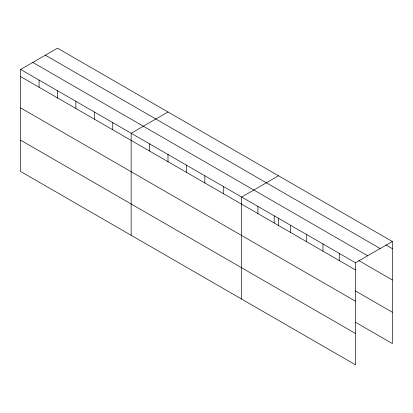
<?xml version="1.0" encoding="UTF-8"?>
<svg xmlns="http://www.w3.org/2000/svg" width="413" height="413" viewBox="0 0 413 413"><rect width="100%" height="100%" fill="white"/><g stroke="black" fill="none" stroke-linecap="round" stroke-linejoin="round"><path stroke-width="0.62" d="M20.65 69.446L355.51 262.776L355.51 364.824L20.65 171.493L20.65 69.446L57.49 48.176L392.35 241.507L392.35 343.554L355.485 322.269M167.993 111.975L131.153 133.244L131.153 235.291M278.496 175.773L241.657 197.042L241.657 299.089M355.51 262.776L392.35 241.507M385.845 244.909L392.35 248.667M45.332 55.192L380.192 248.523M32.808 62.425L367.668 255.755M358.737 260.572L392.35 279.978M20.65 76.606L355.51 269.937M355.485 290.959L392.35 312.243M20.65 107.917L355.51 301.247M20.65 140.183L355.51 333.513M339.249 253.386L339.249 260.546M322.981 243.995L322.981 251.156M306.72 234.605L306.72 241.765M290.453 225.214L290.453 232.374M278.496 218.121L278.496 225.865M274.191 215.823L274.191 222.984M257.924 206.433L257.924 213.593M223.242 186.408L223.242 193.568M204.822 175.778L204.822 182.938M186.408 165.143L186.408 172.304M167.993 154.323L167.993 162.061M149.573 143.879L149.573 151.039M112.739 122.609L112.739 129.77M94.319 111.975L94.319 119.14M75.904 101.345L75.904 108.505M57.49 90.519L57.49 98.263M39.07 80.076L39.07 87.236"/></g></svg>
